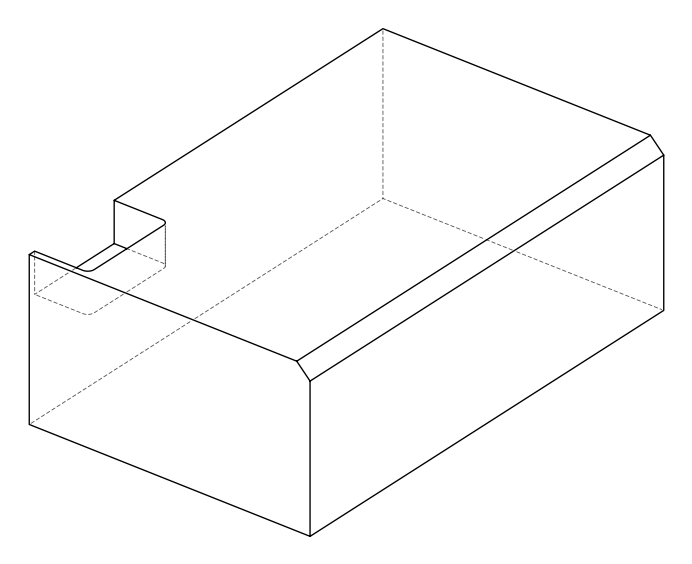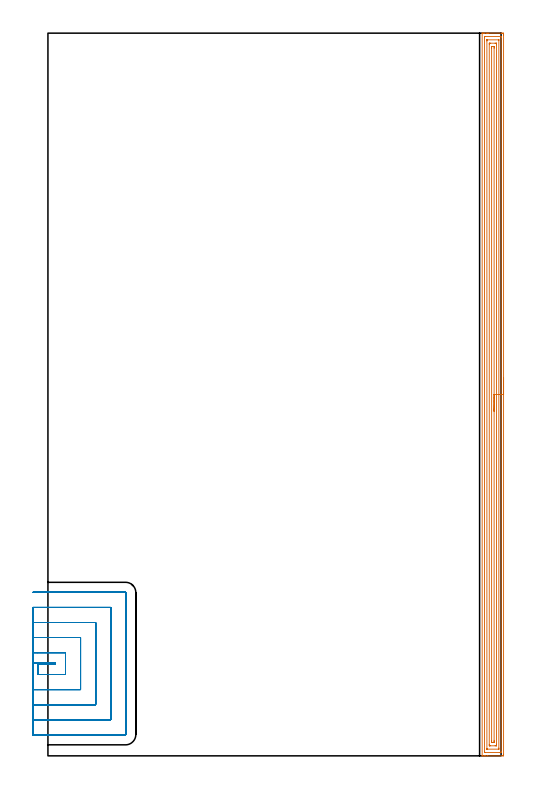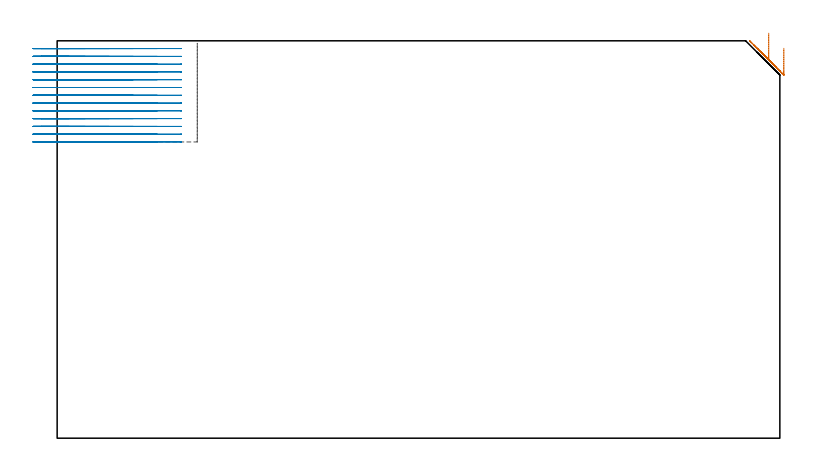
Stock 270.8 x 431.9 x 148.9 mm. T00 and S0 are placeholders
(PLAN: 2 operations, 1 tool changes, 45.4 min)
(1 AREA_MILL | FG_CHAMFER_SURFACE | UGT0205_001 | 17.52 min | 35351 mm3)
(2 MILL_SLOT | SLOT_PARTIAL_RECTANGULAR | NXT0201_011 | Follow Part, ap 3, ae 75% | 27.91 min | 192669 mm3)
(TOOL UGT0205_001 | Chamfer Mill 20 x 3 x 45 deg. | D20 FL50 Z2)
(TOOL NXT0201_011 | ENDMILL 12mm [2P460-1200-NA 1630] | D12 FL38 Z6)
(OP 1 AREA_MILL)
G17 G21 G94 G90
T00 M6
G54
G17 G0 G90 X272.3 Y225.95 S1061 M3
G43 Z158.9 H0
Z146.1
G94 G1 Y225.912 Z145.228 F250.
Y225.798 Z144.364
Y225.609 Z143.512
Y225.347 Z142.68
Y225.013 Z141.874
Y224.61 Z141.1
Y224.141 Z140.364
Y223.61 Z139.672
Y223.021 Z139.029
Y222.378 Z138.44
Y221.686 Z137.909
Y220.95 Z137.44
Y220.176 Z137.037
Y219.37 Z136.703
Y218.538 Z136.441
Y217.686 Z136.252
Y216.822 Z136.138
Y215.95 Z136.1
Y0.911
X272.299 Y0.62 Z136.101
X272.294 Y0.024 Z136.104
X272.292 Y0.007 Z136.106
X271.699 Y0. Z136.699
X262.778 Z145.617
X261.339 Z147.057
X260.993 Z147.402
X259.966 Z148.434
X259.56 Z148.831
X259.515 Z148.875
X259.502 Y0.008 Z148.888
X259.5 Y0.173 Z148.9
Y431.727
X259.503 Y431.891 Z148.888
X259.515 Y431.894 Z148.876
X259.559 Y431.897 Z148.832
X259.966 Y431.9 Z148.433
X260.301 Z148.098
X260.993 Z147.402
X262.231 Z146.166
X262.778 Z145.617
X263.396 Z144.999
X271.08 Z137.317
X271.699 Y431.897 Z136.699
X272.292 Y431.893 Z136.106
X272.294 Y431.876 Z136.104
X272.298 Y431.28 Z136.102
X272.3 Y430.678 Z136.1
Y215.95
X270.886 Z137.514
Y2.328
X270.885 Y2.249 Z137.515
X270.88 Y2.091 Z137.52
X270.876 Y2.009 Z137.524
X270.857 Y2.006 Z137.543
X270.807 Y2.003 Z137.593
X270.321 Y2. Z138.079
X261.399 Z147.001
X260.993 Y2.003 Z147.407
X260.936 Y2.006 Z147.464
X260.925 Y2.009 Z147.475
X260.92 Y2.065 Z147.48
X260.916 Y2.17 Z147.484
X260.914 Y2.486 Z147.486
Y429.572
X260.915 Y429.651 Z147.485
X260.92 Y429.809 Z147.48
X260.924 Y429.891 Z147.476
X260.943 Y429.894 Z147.457
X260.993 Y429.897 Z147.407
X261.479 Y429.9 Z146.921
X270.401 Z137.999
X270.807 Y429.897 Z137.593
X270.864 Y429.894 Z137.536
X270.875 Y429.891 Z137.525
X270.88 Y429.835 Z137.52
X270.883 Y429.73 Z137.517
X270.885 Y429.572 Z137.515
X270.886 Y429.493 Z137.514
Y215.95
X269.471 Z138.929
Y4.638
X269.47 Y4.194 Z138.93
X269.468 Y4.082 Z138.932
X269.465 Y4.028 Z138.935
X269.46 Y4.01 Z138.94
X269.409 Y4.007 Z138.991
X269.215 Y4.001 Z139.185
X262.584 Z145.816
X262.455 Y4.004 Z145.945
X262.353 Y4.01 Z146.047
X262.334 Y4.013 Z146.066
X262.332 Y4.02 Z146.068
X262.33 Y4.044 Z146.07
X262.329 Y4.194 Z146.071
Y427.262
X262.33 Y427.706 Z146.07
X262.332 Y427.818 Z146.068
X262.335 Y427.872 Z146.065
X262.34 Y427.89 Z146.06
X262.391 Y427.893 Z146.009
X262.585 Y427.899 Z145.815
X269.216 Z139.184
X269.345 Y427.896 Z139.055
X269.448 Y427.89 Z138.952
X269.466 Y427.887 Z138.934
X269.468 Y427.88 Z138.932
X269.47 Y427.856 Z138.93
X269.471 Y427.706 Z138.929
Y215.95
X268.057 Z140.343
Y6.874
X268.052 Y6.059 Z140.348
X268.05 Y6.01 Z140.35
X268.002 Y6.006 Z140.398
X267.893 Y6.002 Z140.507
X267.675 Y6.001 Z140.725
X267.238 Y6. Z141.162
X264.562 Z143.838
X264.117 Y6.001 Z144.283
X263.904 Y6.003 Z144.496
X263.798 Y6.006 Z144.602
X263.751 Y6.01 Z144.649
X263.75 Y6.047 Z144.65
X263.743 Y6.801 Z144.657
Y6.874
Y425.026
X263.748 Y425.841 Z144.652
X263.75 Y425.89 Z144.65
X263.798 Y425.894 Z144.602
X263.907 Y425.897 Z144.493
X264.125 Y425.899 Z144.275
X264.562 Y425.9 Z143.838
X267.238 Z141.162
X267.683 Y425.899 Z140.717
X267.896 Y425.897 Z140.504
X268.002 Y425.894 Z140.398
X268.049 Y425.89 Z140.351
X268.05 Y425.853 Z140.35
X268.057 Y425.099 Z140.343
Y425.026
Y215.95
X266.643 Z141.757
Y9.257
X266.642 Y8.661 Z141.758
X266.64 Y8.366 Z141.76
X266.636 Y8.067 Z141.764
X266.629 Y8.009 Z141.771
X266.593 Y8.006 Z141.807
X266.511 Y8.003 Z141.889
X266.346 Y8.001 Z142.054
X266.114 Y8. Z142.286
X265.454 Y8.002 Z142.946
X265.218 Y8.004 Z143.182
X265.171 Y8.01 Z143.229
X265.164 Y8.023 Z143.236
X265.161 Y8.061 Z143.239
X265.158 Y8.661 Z143.242
X265.157 Y8.959 Z143.243
Y422.643
X265.158 Y423.239 Z143.242
X265.16 Y423.533 Z143.24
X265.164 Y423.833 Z143.236
X265.171 Y423.891 Z143.229
X265.207 Y423.893 Z143.193
X265.289 Y423.897 Z143.111
X265.454 Y423.899 Z142.946
X265.686 Y423.9 Z142.714
X266.346 Y423.898 Z142.054
X266.582 Y423.896 Z141.818
X266.629 Y423.89 Z141.771
X266.636 Y423.877 Z141.764
X266.639 Y423.839 Z141.761
X266.642 Y423.239 Z141.758
X266.643 Y422.941 Z141.757
Y215.95
Y215.078 Z141.795
Y214.213 Z141.909
Y213.362 Z142.098
Y212.53 Z142.36
Y211.724 Z142.694
Y210.95 Z143.097
Y210.214 Z143.565
Y209.522 Z144.096
Y208.879 Z144.686
Y208.29 Z145.329
Y207.758 Z146.021
Y207.29 Z146.757
Y206.887 Z147.531
Y206.553 Z148.337
Y206.291 Z149.169
Y206.102 Z150.02
Y205.988 Z150.885
Y205.95 Z151.757
G0 Z158.9
M5
M2
(OP 2 MILL_SLOT)
G17 G21 G94 G90
T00 M6
G54
G17 G0 G90 X-9. Y55.7 S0 M3
G43 Z158.9 H1
Z145.985
G94 G1 X-6. F250.
X4.5 F500.
Y54.6
X-6.
Y48.6
X10.5
Y61.7
X-6.
X-9. F250.
Y39.6
X-6.
X19.5 F500.
Y70.7
X-6.
X-9. F250.
Y30.6
X-6.
X28.5 F500.
Y79.7
X-6.
X-9. F250.
Y21.6
X-6.
X37.5 F500.
Y88.7
X-6.
X-9. F250.
Y12.6
X-6.
X46.4 F500.
X46.455 Y12.605
X46.495 Y12.645
X46.5 Y12.7
Y97.6
X46.495 Y97.655
X46.455 Y97.695
X46.4 Y97.7
X-6.
X-9. F250.
G0 Y55.7 Z143.069
G1 X-6.
X4.5 F500.
Y54.6
X-6.
Y48.6
X10.5
Y61.7
X-6.
X-9. F250.
Y39.6
X-6.
X19.5 F500.
Y70.7
X-6.
X-9. F250.
Y30.6
X-6.
X28.5 F500.
Y79.7
X-6.
X-9. F250.
Y21.6
X-6.
X37.5 F500.
Y88.7
X-6.
X-9. F250.
Y12.6
X-6.
X46.4 F500.
X46.455 Y12.605
X46.495 Y12.645
X46.5 Y12.7
Y97.6
X46.495 Y97.655
X46.455 Y97.695
X46.4 Y97.7
X-6.
X-9. F250.
G0 Y55.7 Z140.154
G1 X-6.
X4.5 F500.
Y54.6
X-6.
Y48.6
X10.5
Y61.7
X-6.
X-9. F250.
Y39.6
X-6.
X19.5 F500.
Y70.7
X-6.
X-9. F250.
Y30.6
X-6.
X28.5 F500.
Y79.7
X-6.
X-9. F250.
Y21.6
X-6.
X37.5 F500.
Y88.7
X-6.
X-9. F250.
Y12.6
X-6.
X46.4 F500.
X46.455 Y12.605
X46.495 Y12.645
X46.5 Y12.7
Y97.6
X46.495 Y97.655
X46.455 Y97.695
X46.4 Y97.7
X-6.
X-9. F250.
G0 Y55.7 Z137.238
G1 X-6.
X4.5 F500.
Y54.6
X-6.
Y48.6
X10.5
Y61.7
X-6.
X-9. F250.
Y39.6
X-6.
X19.5 F500.
Y70.7
X-6.
X-9. F250.
Y30.6
X-6.
X28.5 F500.
Y79.7
X-6.
X-9. F250.
Y21.6
X-6.
X37.5 F500.
Y88.7
X-6.
X-9. F250.
Y12.6
X-6.
X46.4 F500.
X46.455 Y12.605
X46.495 Y12.645
X46.5 Y12.7
Y97.6
X46.495 Y97.655
X46.455 Y97.695
X46.4 Y97.7
X-6.
X-9. F250.
G0 Y55.7 Z134.323
G1 X-6.
X4.5 F500.
Y54.6
X-6.
Y48.6
X10.5
Y61.7
X-6.
X-9. F250.
Y39.6
X-6.
X19.5 F500.
Y70.7
X-6.
X-9. F250.
Y30.6
X-6.
X28.5 F500.
Y79.7
X-6.
X-9. F250.
Y21.6
X-6.
X37.5 F500.
Y88.7
X-6.
X-9. F250.
Y12.6
X-6.
X46.4 F500.
X46.455 Y12.605
X46.495 Y12.645
X46.5 Y12.7
Y97.6
X46.495 Y97.655
X46.455 Y97.695
X46.4 Y97.7
X-6.
X-9. F250.
G0 Y55.7 Z131.408
G1 X-6.
X4.5 F500.
Y54.6
X-6.
Y48.6
X10.5
Y61.7
X-6.
X-9. F250.
Y39.6
X-6.
X19.5 F500.
Y70.7
X-6.
X-9. F250.
Y30.6
X-6.
X28.5 F500.
Y79.7
X-6.
X-9. F250.
Y21.6
X-6.
X37.5 F500.
Y88.7
X-6.
X-9. F250.
Y12.6
X-6.
X46.4 F500.
X46.455 Y12.605
X46.495 Y12.645
X46.5 Y12.7
Y97.6
X46.495 Y97.655
X46.455 Y97.695
X46.4 Y97.7
X-6.
X-9. F250.
G0 Y55.7 Z128.492
G1 X-6.
X4.5 F500.
Y54.6
X-6.
Y48.6
X10.5
Y61.7
X-6.
X-9. F250.
Y39.6
X-6.
X19.5 F500.
Y70.7
X-6.
X-9. F250.
Y30.6
X-6.
X28.5 F500.
Y79.7
X-6.
X-9. F250.
Y21.6
X-6.
X37.5 F500.
Y88.7
X-6.
X-9. F250.
Y12.6
X-6.
X46.4 F500.
X46.455 Y12.605
X46.495 Y12.645
X46.5 Y12.7
Y97.6
X46.495 Y97.655
X46.455 Y97.695
X46.4 Y97.7
X-6.
X-9. F250.
G0 Y55.7 Z125.577
G1 X-6.
X4.5 F500.
Y54.6
X-6.
Y48.6
X10.5
Y61.7
X-6.
X-9. F250.
Y39.6
X-6.
X19.5 F500.
Y70.7
X-6.
X-9. F250.
Y30.6
X-6.
X28.5 F500.
Y79.7
X-6.
X-9. F250.
Y21.6
X-6.
X37.5 F500.
Y88.7
X-6.
X-9. F250.
Y12.6
X-6.
X46.4 F500.
X46.455 Y12.605
X46.495 Y12.645
X46.5 Y12.7
Y97.6
X46.495 Y97.655
X46.455 Y97.695
X46.4 Y97.7
X-6.
X-9. F250.
G0 Y55.7 Z122.662
G1 X-6.
X4.5 F500.
Y54.6
X-6.
Y48.6
X10.5
Y61.7
X-6.
X-9. F250.
Y39.6
X-6.
X19.5 F500.
Y70.7
X-6.
X-9. F250.
Y30.6
X-6.
X28.5 F500.
Y79.7
X-6.
X-9. F250.
Y21.6
X-6.
X37.5 F500.
Y88.7
X-6.
X-9. F250.
Y12.6
X-6.
X46.4 F500.
X46.455 Y12.605
X46.495 Y12.645
X46.5 Y12.7
Y97.6
X46.495 Y97.655
X46.455 Y97.695
X46.4 Y97.7
X-6.
X-9. F250.
G0 Y55.7 Z119.746
G1 X-6.
X4.5 F500.
Y54.6
X-6.
Y48.6
X10.5
Y61.7
X-6.
X-9. F250.
Y39.6
X-6.
X19.5 F500.
Y70.7
X-6.
X-9. F250.
Y30.6
X-6.
X28.5 F500.
Y79.7
X-6.
X-9. F250.
Y21.6
X-6.
X37.5 F500.
Y88.7
X-6.
X-9. F250.
Y12.6
X-6.
X46.4 F500.
X46.455 Y12.605
X46.495 Y12.645
X46.5 Y12.7
Y97.6
X46.495 Y97.655
X46.455 Y97.695
X46.4 Y97.7
X-6.
X-9. F250.
G0 Y55.7 Z116.831
G1 X-6.
X4.5 F500.
Y54.6
X-6.
Y48.6
X10.5
Y61.7
X-6.
X-9. F250.
Y39.6
X-6.
X19.5 F500.
Y70.7
X-6.
X-9. F250.
Y30.6
X-6.
X28.5 F500.
Y79.7
X-6.
X-9. F250.
Y21.6
X-6.
X37.5 F500.
Y88.7
X-6.
X-9. F250.
Y12.6
X-6.
X46.4 F500.
X46.455 Y12.605
X46.495 Y12.645
X46.5 Y12.7
Y97.6
X46.495 Y97.655
X46.455 Y97.695
X46.4 Y97.7
X-6.
X-9. F250.
G0 Y55.7 Z113.915
G1 X-6.
X4.5 F500.
Y54.6
X-6.
Y48.6
X10.5
Y61.7
X-6.
X-9. F250.
Y39.6
X-6.
X19.5 F500.
Y70.7
X-6.
X-9. F250.
Y30.6
X-6.
X28.5 F500.
Y79.7
X-6.
X-9. F250.
Y21.6
X-6.
X37.5 F500.
Y88.7
X-6.
X-9. F250.
Y12.6
X-6.
X46.4 F500.
X46.455 Y12.605
X46.495 Y12.645
X46.5 Y12.7
Y97.6
X46.495 Y97.655
X46.455 Y97.695
X46.4 Y97.7
X-6.
X-9. F250.
G0 Y55.7 Z111.
G1 X-6.
X4.5 F500.
Y54.6
X-6.
Y48.6
X10.5
Y61.7
X-6.
X-9. F250.
Y39.6
X-6.
X19.5 F500.
Y70.7
X-6.
X-9. F250.
Y30.6
X-6.
X28.5 F500.
Y79.7
X-6.
X-9. F250.
Y21.6
X-6.
X37.5 F500.
Y88.7
X-6.
X-9. F250.
Y12.6
X-6.
X46.4 F500.
X46.455 Y12.605
X46.495 Y12.645
X46.5 Y12.7
Y97.6
X46.495 Y97.655
X46.455 Y97.695
X46.4 Y97.7
X-6.
X-9. F250.
G0 Z158.9
M5
M2
